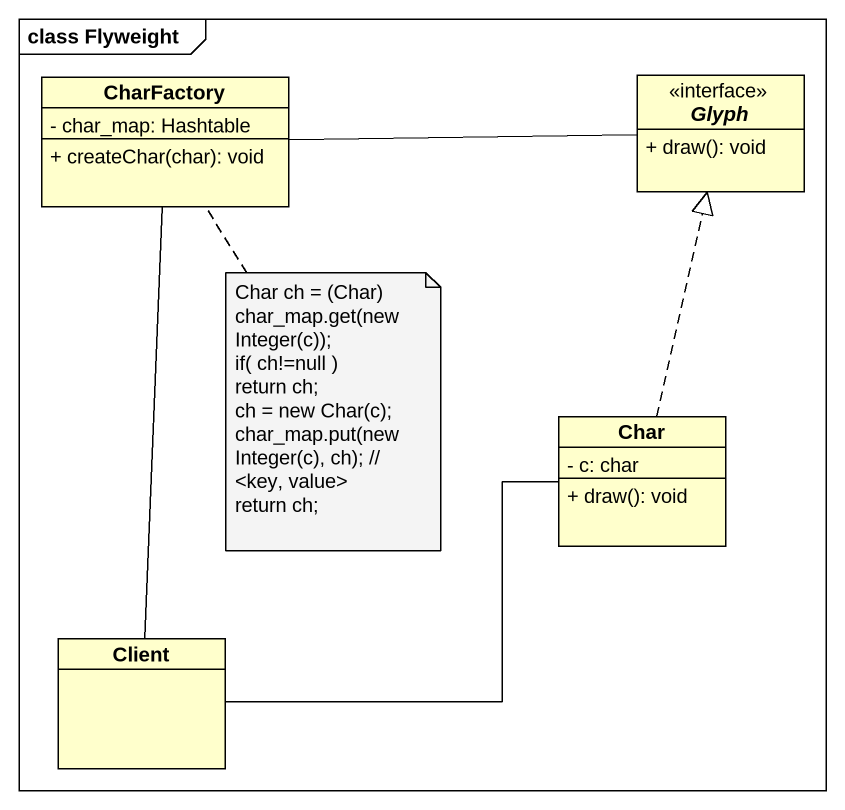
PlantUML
@startuml
mainframe class Flyweight
hide circle
hide empty members
skinparam classAttributeIconSize 0
class CharFactory {
  - char_map: Hashtable
  + createChar(char): void
}
interface Glyph <<interface>> {
  + draw(): void
}
class Char {
  - c: char
  + draw(): void
}
class Client
CharFactory -right- Glyph
Char .up.|> Glyph
Client -up- CharFactory
Client -right- Char
note bottom of CharFactory
  Char ch = (Char) char_map.get(new Integer(c));
  if( ch!=null )
  return ch;
  ch = new Char(c);
  char_map.put(new Integer(c), ch); // <key, value>
  return ch;
end note
@enduml
